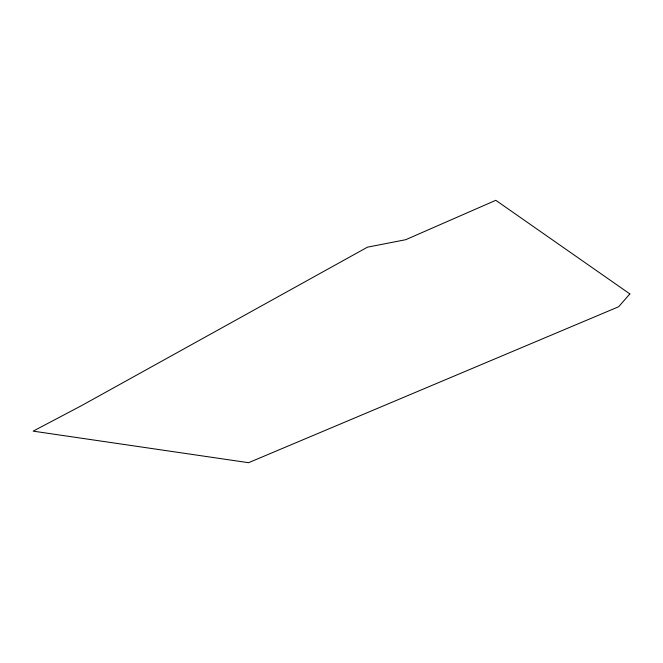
<?xml version="1.0" encoding="UTF-8"?>
<svg xmlns="http://www.w3.org/2000/svg" width="663" height="663" viewBox="0 0 663 663"><rect width="100%" height="100%" fill="white"/><g stroke="black" fill="none" stroke-linecap="round" stroke-linejoin="round"><path stroke-width="0.99" d="M629.85 293.916L618.654 306.745L248.567 462.699L33.15 431.141L81.425 405.698L367.468 247.166L405.739 239.699L495.791 200.301L629.85 293.916"/></g></svg>
